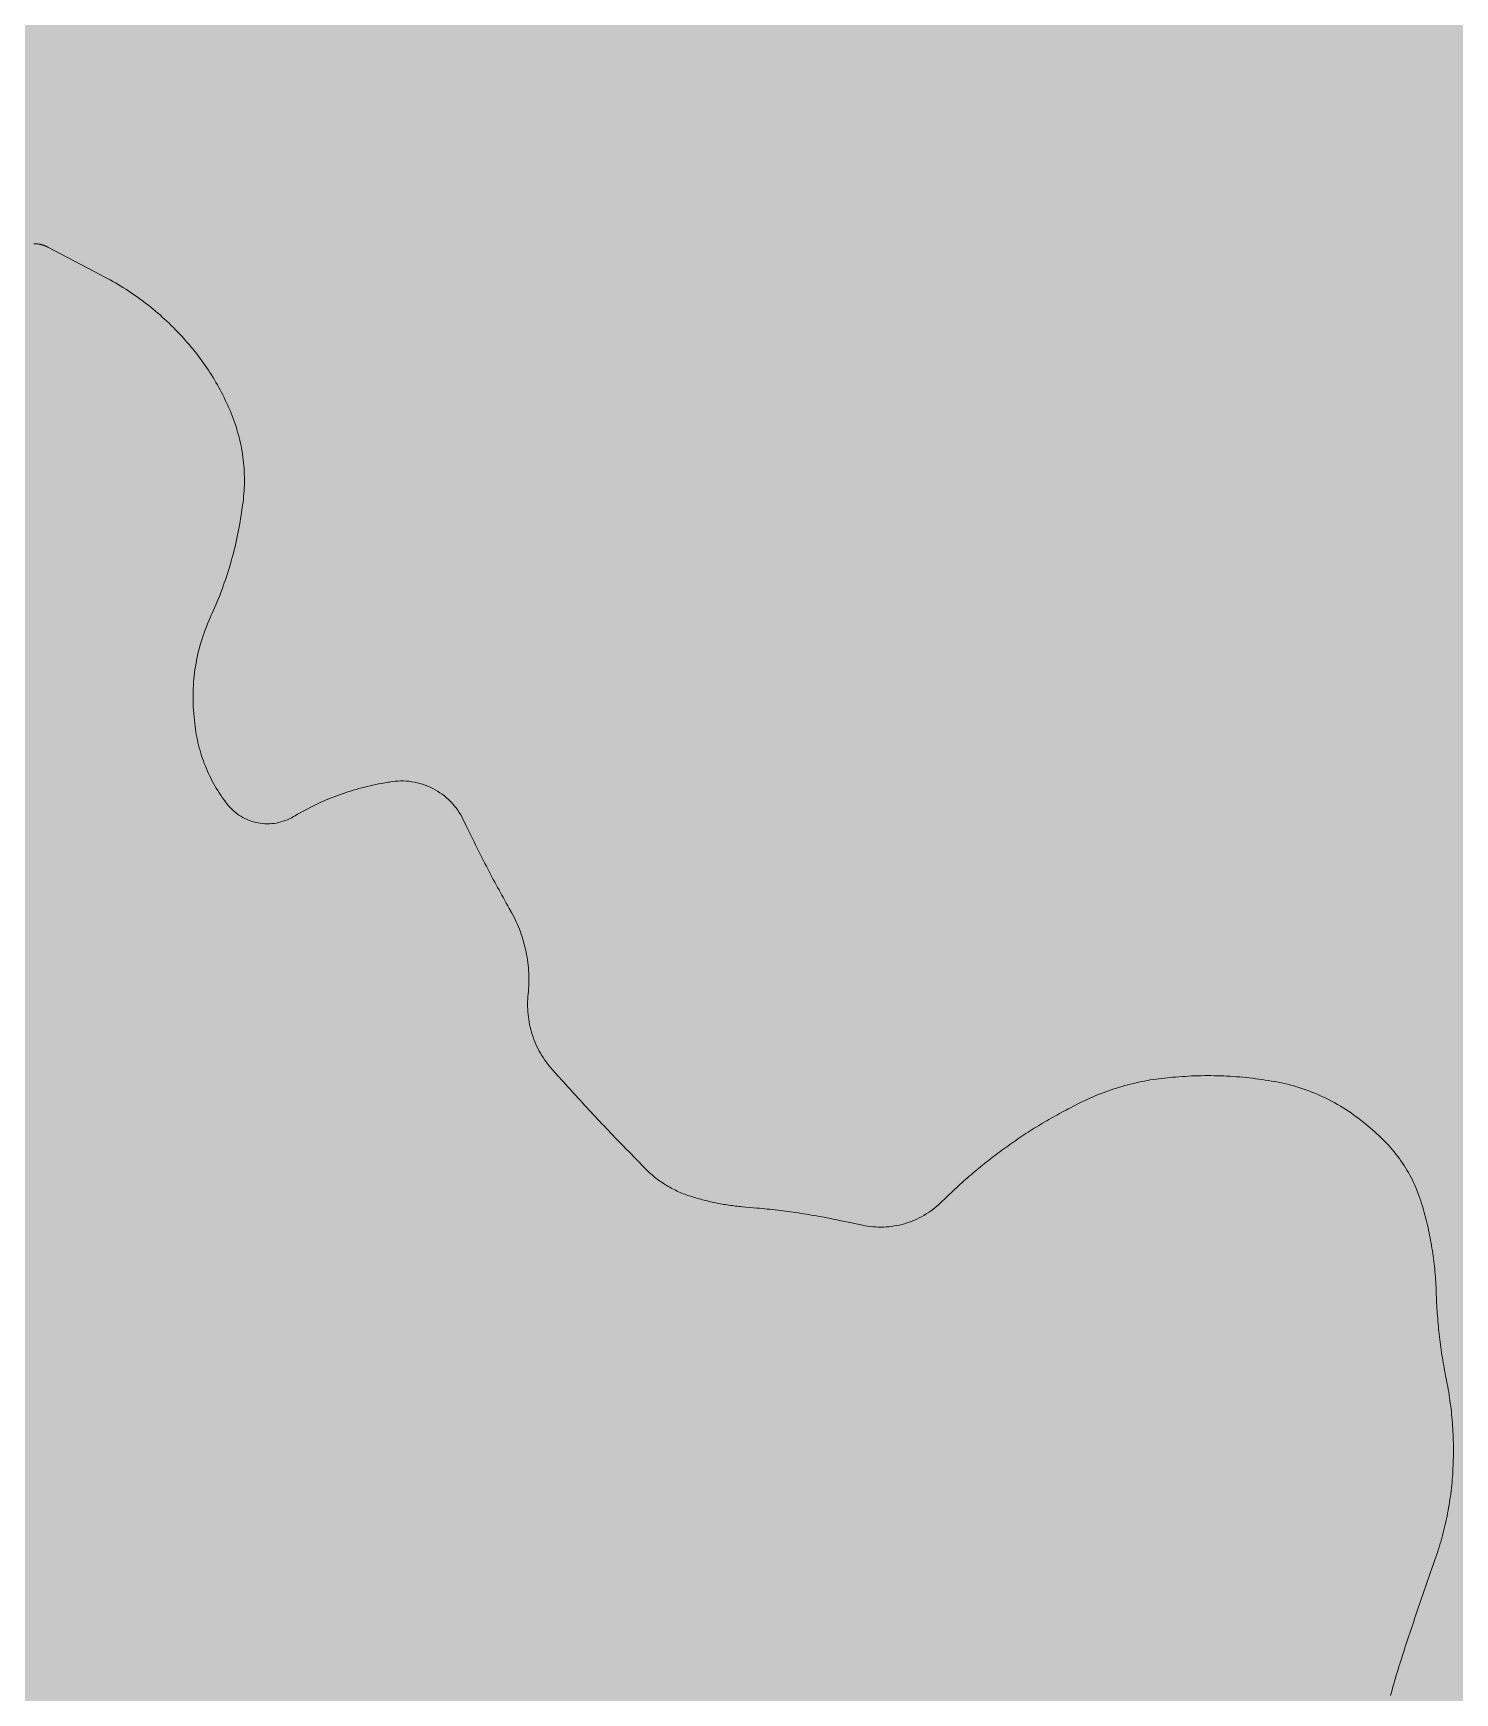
# Model space of a CAD drawing. Header units: metres. Extents: x 68582 to 69192, y 19191 to 19633.
# Drawn here: x 68746.9 to 68792.6, y 19316.4 to 19369.8 of the extents above; entities that cross this region are included whole.
import ezdxf

# ---------------------------------------------------------------- set-up
doc = ezdxf.new("R2010")
doc.units = ezdxf.units.M
doc.layers.get('0').update_dxf_attribs({"lineweight": 15})
doc.layers.add('None', color=7, linetype='Continuous', lineweight=5)

msp = doc.modelspace()

# ---------------------------------------------------------------- hatches: boundary and pattern name
at = {"true_color": 0xd1f0d1, "transparency": 33554687}
msp.add_hatch(color=254, dxfattribs=at).paths.add_polyline_path([(68588.122, 19191.443), (69192.296, 19191.443), (69192.296, 19628.232), (68588.122, 19628.232)], flags=0)
at = {"layer": 'None', "linetype": 'Continuous', "lineweight": 0, "true_color": 0xffffff, "transparency": 33554687}
h = msp.add_hatch(color=7, dxfattribs=at)
h.paths.add_polyline_path([(68799.84, 19386.02), (68789.95, 19386.9), (68781.97, 19386.61), (68773.27, 19384.56), (68766.62, 19381.94), (68748.84, 19370.6), (68746.75, 19366.63), (68746.49, 19363.19), (68746.68, 19359.75), (68746.03, 19354.21), (68745.717, 19353), (68743.653, 19353), (68744.06, 19354.58), (68744.68, 19359.8), (68744.41, 19364.47), (68740.99, 19370.95), (68732.83, 19377.49), (68729.15, 19380.5), (68725.54, 19384.08), (68723.21, 19387.28), (68721.23, 19392.29), (68719.51, 19395.27), (68718.26, 19396.33), (68715.99, 19397.05), (68713.09, 19396.09), (68709.999, 19395.093), (68706, 19393.939), (68706, 19396.061), (68709, 19396.875), (68712.39, 19397.97), (68715.98, 19399.15), (68723.43, 19403.64), (68726.42, 19405.66), (68738.87, 19414.06), (68755.26, 19419.94), (68769.04, 19422.04), (68772.54, 19421.8), (68773.32, 19423.3), (68774.64, 19437.94), (68769.945, 19438.437), (68769.945, 19440.561), (68775.04, 19440.09), (68776.38, 19443.85), (68778.83, 19449.39), (68788.17, 19454.78), (68799.23, 19458.52), (68810.37, 19459.06), (68812.62, 19459.06), (68813.19, 19459.39), (68812.88, 19460.43), (68812.23, 19461.42), (68807.67, 19464.89), (68804.352, 19467.88), (68807.345, 19467.88), (68809.01, 19466.38), (68816.28, 19460.87), (68820.74, 19459.23), (68822.38, 19459.08), (68863.02, 19459.98), (68877.74, 19459.98), (68881.35, 19460.13), (68882.82, 19460.98), (68884.56, 19462.92), (68885.32, 19464.46), (68885.28, 19464.62), (68886.523, 19467.88), (68889.195, 19467.88), (68887.91, 19464.51), (68888.83, 19461.29), (68890.11, 19460.02), (68896, 19455.662), (68896, 19452.573), (68892.13, 19455.44), (68890.38, 19456.4), (68887.85, 19457.18), (68885.39, 19456.76), (68884.03, 19455.4), (68883.66, 19454.19), (68883.71, 19454.1), (68883.28, 19452.99), (68872.46, 19424.51), (68870.39, 19417.14), (68870.324, 19417.017), (68870.474, 19416.931), (68870.06, 19412.46), (68871.13, 19408.51), (68871.83, 19407.09), (68880.85, 19393.85), (68887.33, 19386.26), (68890.4, 19384.17), (68890.2, 19381.49), (68887.83, 19380.47), (68887.07, 19378.35), (68887.07, 19375.09), (68884.83, 19375.09), (68884.73, 19379.14), (68883.91, 19380.24), (68883.22, 19380.45), (68882.08, 19380.41), (68868.03, 19375.262), (68852.77, 19371.1), (68844.22, 19369.71), (68840.87, 19369.2), (68839.58, 19368.49), (68839.45, 19367.4), (68836.83, 19365.887), (68835.04, 19368.32), (68829.92, 19372.32), (68819.958, 19378.79), (68812.33, 19382.242), (68806.83, 19384.09)], flags=0)
h.paths.add_polyline_path([(68775.85, 19423.46), (68776.37, 19421.28), (68790.55, 19418.32), (68795.86, 19416.83), (68807.28, 19413.96), (68831.23, 19411.69), (68853.45, 19410.37), (68856.89, 19410.37), (68860.28, 19410.76), (68863.66, 19412.78), (68866.24, 19416.21), (68870.38, 19426.08), (68880.96, 19453.92), (68879.25, 19457.05), (68877.45, 19457.48), (68863.03, 19457.48), (68821.63, 19456.56), (68810.43, 19456.56), (68799.7, 19456.04), (68789.2, 19452.49), (68780.77, 19447.62), (68777.69, 19440.94)], flags=0)
h.paths.add_polyline_path([(68870.05, 19404.5), (68868.305, 19405.629), (68865.01, 19407.11), (68858.23, 19407.87), (68853.41, 19407.87), (68831.02, 19409.2), (68806.85, 19411.49), (68795.21, 19414.42), (68789.97, 19415.89), (68774.31, 19419.16), (68769.945, 19419.863), (68769.03, 19420.01), (68755.76, 19418), (68739.78, 19412.27), (68727.67, 19404.09), (68724.16, 19400.73), (68722.5, 19396.61), (68723.23, 19392.69), (68724.97, 19388.26), (68727.16, 19385.29), (68730.49, 19381.99), (68734.25, 19378.92), (68741.76, 19372.9), (68745.33, 19372.02), (68747.84, 19372.34), (68765.71, 19383.73), (68772.69, 19386.48), (68781.68, 19388.6), (68790.1, 19389.11), (68799.84, 19388.21), (68805.18, 19386.88), (68812.83, 19384.23), (68820.66, 19380.72), (68826.29, 19377.07), (68835.18, 19371.98), (68842.61, 19371.51), (68849.74, 19372.37), (68867.92, 19377.04), (68876.83, 19380.304), (68882.08, 19382.65), (68882.98, 19385.18), (68882.4, 19387.3), (68875.5, 19397.08)], flags=0)

# ---------------------------------------------------------------- linework, layer by layer
at = {"layer": 'None', "color": 7, "linetype": 'Continuous', "lineweight": 5, "transparency": 33554687}
msp.add_lwpolyline([(68790.533, 19316.328), (68790.558, 19316.421), (68790.583, 19316.515), (68790.608, 19316.608), (68790.634, 19316.701), (68790.661, 19316.795), (68790.687, 19316.888), (68790.715, 19316.981), (68790.743, 19317.073), (68790.771, 19317.166), (68790.8, 19317.258), (68790.829, 19317.351), (68790.86, 19317.447), (68790.89, 19317.54), (68790.913, 19317.612), (68790.935, 19317.681), (68790.966, 19317.775), (68790.996, 19317.869), (68791.027, 19317.963), (68791.058, 19318.056), (68791.089, 19318.15), (68791.12, 19318.244), (68791.15, 19318.336), (68791.181, 19318.43), (68791.213, 19318.524), (68791.244, 19318.618), (68791.275, 19318.71), (68791.306, 19318.804), (68791.338, 19318.897), (68791.37, 19318.991), (68791.401, 19319.083), (68791.433, 19319.177), (68791.464, 19319.271), (68791.496, 19319.363), (68791.528, 19319.456), (68791.56, 19319.55), (68791.592, 19319.643), (68791.624, 19319.735), (68791.656, 19319.829), (68791.689, 19319.922), (68791.721, 19320.016), (68791.753, 19320.108), (68791.786, 19320.201), (68791.818, 19320.295), (68791.85, 19320.386), (68791.883, 19320.48), (68791.925, 19320.595), (68791.961, 19320.696), (68791.992, 19320.784), (68792.021, 19320.87), (68792.049, 19320.957), (68792.077, 19321.044), (68792.104, 19321.131), (68792.13, 19321.218), (68792.155, 19321.306), (68792.18, 19321.393), (68792.204, 19321.481), (68792.227, 19321.57), (68792.249, 19321.658), (68792.271, 19321.747), (68792.291, 19321.835), (68792.311, 19321.924), (68792.331, 19322.013), (68792.349, 19322.102), (68792.367, 19322.192), (68792.383, 19322.281), (68792.399, 19322.371), (68792.415, 19322.461), (68792.429, 19322.551), (68792.443, 19322.641), (68792.455, 19322.731), (68792.468, 19322.822), (68792.479, 19322.912), (68792.489, 19323.003), (68792.499, 19323.093), (68792.508, 19323.184), (68792.516, 19323.275), (68792.523, 19323.366), (68792.53, 19323.456), (68792.535, 19323.545), (68792.54, 19323.639), (68792.544, 19323.73), (68792.548, 19323.821), (68792.55, 19323.912), (68792.552, 19324.003), (68792.554, 19324.095), (68792.554, 19324.186), (68792.554, 19324.271), (68792.553, 19324.363), (68792.552, 19324.454), (68792.55, 19324.545), (68792.547, 19324.636), (68792.543, 19324.728), (68792.538, 19324.819), (68792.533, 19324.91), (68792.527, 19325.001), (68792.521, 19325.092), (68792.513, 19325.183), (68792.505, 19325.274), (68792.497, 19325.364), (68792.487, 19325.455), (68792.477, 19325.546), (68792.466, 19325.636), (68792.454, 19325.727), (68792.442, 19325.817), (68792.429, 19325.908), (68792.415, 19325.998), (68792.401, 19326.088), (68792.385, 19326.178), (68792.37, 19326.268), (68792.353, 19326.357), (68792.335, 19326.449), (68792.33, 19326.475), (68792.303, 19326.61), (68792.286, 19326.697), (68792.271, 19326.78), (68792.255, 19326.863), (68792.24, 19326.946), (68792.226, 19327.03), (68792.212, 19327.113), (68792.198, 19327.196), (68792.185, 19327.28), (68792.172, 19327.363), (68792.16, 19327.447), (68792.148, 19327.531), (68792.137, 19327.615), (68792.126, 19327.698), (68792.115, 19327.782), (68792.105, 19327.866), (68792.095, 19327.95), (68792.086, 19328.034), (68792.077, 19328.118), (68792.069, 19328.202), (68792.061, 19328.286), (68792.054, 19328.371), (68792.047, 19328.455), (68792.04, 19328.539), (68792.034, 19328.624), (68792.028, 19328.708), (68792.023, 19328.792), (68792.018, 19328.877), (68792.013, 19328.961), (68792.009, 19329.046), (68792.006, 19329.13), (68792.003, 19329.214), (68792, 19329.295), (68791.997, 19329.377), (68791.994, 19329.461), (68791.99, 19329.545), (68791.985, 19329.629), (68791.98, 19329.713), (68791.974, 19329.797), (68791.967, 19329.881), (68791.96, 19329.965), (68791.952, 19330.049), (68791.943, 19330.133), (68791.934, 19330.217), (68791.924, 19330.301), (68791.913, 19330.384), (68791.902, 19330.468), (68791.89, 19330.551), (68791.877, 19330.635), (68791.864, 19330.718), (68791.85, 19330.801), (68791.836, 19330.884), (68791.821, 19330.967), (68791.805, 19331.05), (68791.789, 19331.133), (68791.772, 19331.215), (68791.754, 19331.298), (68791.736, 19331.38), (68791.717, 19331.462), (68791.697, 19331.544), (68791.677, 19331.626), (68791.656, 19331.708), (68791.635, 19331.789), (68791.613, 19331.871), (68791.589, 19331.954), (68791.555, 19332.075), (68791.53, 19332.16), (68791.503, 19332.246), (68791.474, 19332.331), (68791.444, 19332.416), (68791.413, 19332.5), (68791.38, 19332.584), (68791.345, 19332.667), (68791.309, 19332.749), (68791.271, 19332.831), (68791.232, 19332.912), (68791.191, 19332.992), (68791.149, 19333.071), (68791.105, 19333.15), (68791.06, 19333.227), (68791.014, 19333.304), (68790.966, 19333.381), (68790.916, 19333.456), (68790.866, 19333.53), (68790.814, 19333.603), (68790.76, 19333.676), (68790.706, 19333.747), (68790.65, 19333.817), (68790.592, 19333.887), (68790.534, 19333.955), (68790.474, 19334.022), (68790.413, 19334.088), (68790.351, 19334.153), (68790.287, 19334.217), (68790.223, 19334.279), (68790.157, 19334.341), (68790.09, 19334.401), (68790.022, 19334.46), (68789.81, 19334.64), (68789.747, 19334.694), (68789.669, 19334.759), (68789.589, 19334.823), (68789.509, 19334.887), (68789.427, 19334.948), (68789.344, 19335.009), (68789.261, 19335.068), (68789.176, 19335.125), (68789.091, 19335.181), (68789.004, 19335.236), (68788.917, 19335.289), (68788.829, 19335.341), (68788.739, 19335.392), (68788.65, 19335.441), (68788.559, 19335.488), (68788.468, 19335.534), (68788.375, 19335.579), (68788.283, 19335.621), (68788.189, 19335.663), (68788.095, 19335.703), (68788, 19335.741), (68787.904, 19335.778), (68787.808, 19335.813), (68787.711, 19335.846), (68787.614, 19335.878), (68787.516, 19335.908), (68787.418, 19335.937), (68787.319, 19335.964), (68787.22, 19335.99), (68787.121, 19336.013), (68787.021, 19336.036), (68786.921, 19336.056), (68786.82, 19336.075), (68786.806, 19336.077), (68786.705, 19336.095), (68786.603, 19336.112), (68786.501, 19336.128), (68786.399, 19336.143), (68786.296, 19336.157), (68786.194, 19336.171), (68786.092, 19336.183), (68785.989, 19336.195), (68785.886, 19336.206), (68785.783, 19336.216), (68785.681, 19336.225), (68785.578, 19336.233), (68785.475, 19336.241), (68785.371, 19336.247), (68785.269, 19336.253), (68785.165, 19336.258), (68785.062, 19336.261), (68784.959, 19336.264), (68784.856, 19336.267), (68784.752, 19336.268), (68784.649, 19336.268), (68784.546, 19336.268), (68784.443, 19336.266), (68784.339, 19336.264), (68784.236, 19336.261), (68784.133, 19336.257), (68784.03, 19336.252), (68783.927, 19336.246), (68783.824, 19336.24), (68783.721, 19336.232), (68783.618, 19336.224), (68783.515, 19336.215), (68783.356, 19336.2), (68783.264, 19336.191), (68783.171, 19336.181), (68783.079, 19336.169), (68782.987, 19336.157), (68782.895, 19336.143), (68782.804, 19336.129), (68782.712, 19336.113), (68782.621, 19336.096), (68782.53, 19336.078), (68782.439, 19336.059), (68782.348, 19336.039), (68782.258, 19336.018), (68782.168, 19335.996), (68782.078, 19335.973), (68781.988, 19335.949), (68781.899, 19335.924), (68781.81, 19335.897), (68781.721, 19335.87), (68781.633, 19335.842), (68781.545, 19335.812), (68781.457, 19335.782), (68781.37, 19335.75), (68781.283, 19335.718), (68781.196, 19335.684), (68781.11, 19335.65), (68781.025, 19335.614), (68780.939, 19335.577), (68780.854, 19335.54), (68780.77, 19335.501), (68780.686, 19335.462), (68780.602, 19335.421), (68780.52, 19335.38), (68780.307, 19335.272), (68780.236, 19335.236), (68780.166, 19335.2), (68780.096, 19335.163), (68780.026, 19335.126), (68779.957, 19335.089), (68779.887, 19335.051), (68779.818, 19335.013), (68779.749, 19334.975), (68779.68, 19334.937), (68779.612, 19334.898), (68779.544, 19334.859), (68779.475, 19334.819), (68779.407, 19334.779), (68779.339, 19334.739), (68779.272, 19334.698), (68779.204, 19334.657), (68779.137, 19334.616), (68779.07, 19334.575), (68779.003, 19334.533), (68778.937, 19334.49), (68778.87, 19334.448), (68778.804, 19334.405), (68778.738, 19334.362), (68778.672, 19334.319), (68778.607, 19334.275), (68778.541, 19334.231), (68778.476, 19334.186), (68778.411, 19334.141), (68778.346, 19334.096), (68778.282, 19334.051), (68778.218, 19334.005), (68778.155, 19333.96), (68778.09, 19333.913), (68778.026, 19333.866), (68777.963, 19333.819), (68777.9, 19333.772), (68777.836, 19333.725), (68777.774, 19333.677), (68777.711, 19333.629), (68777.649, 19333.58), (68777.587, 19333.532), (68777.525, 19333.483), (68777.463, 19333.434), (68777.402, 19333.384), (68777.34, 19333.334), (68777.279, 19333.284), (68777.219, 19333.234), (68777.158, 19333.183), (68777.098, 19333.133), (68777.038, 19333.082), (68776.978, 19333.03), (68776.918, 19332.978), (68776.859, 19332.926), (68776.8, 19332.874), (68776.741, 19332.822), (68776.682, 19332.769), (68776.624, 19332.716), (68776.566, 19332.663), (68776.508, 19332.609), (68776.45, 19332.555), (68776.393, 19332.501), (68776.335, 19332.447), (68776.278, 19332.392), (68776.223, 19332.339), (68776.065, 19332.185), (68776.003, 19332.127), (68775.939, 19332.07), (68775.874, 19332.015), (68775.807, 19331.963), (68775.738, 19331.912), (68775.668, 19331.864), (68775.596, 19331.818), (68775.523, 19331.774), (68775.449, 19331.732), (68775.373, 19331.693), (68775.296, 19331.656), (68775.218, 19331.621), (68775.139, 19331.588), (68775.059, 19331.559), (68774.979, 19331.531), (68774.897, 19331.506), (68774.815, 19331.484), (68774.732, 19331.464), (68774.648, 19331.446), (68774.564, 19331.432), (68774.48, 19331.419), (68774.395, 19331.41), (68774.31, 19331.403), (68774.225, 19331.398), (68774.14, 19331.396), (68774.054, 19331.397), (68773.969, 19331.401), (68773.884, 19331.406), (68773.799, 19331.415), (68773.715, 19331.426), (68773.631, 19331.44), (68773.547, 19331.456), (68773.245, 19331.52), (68772.806, 19331.612), (68772.725, 19331.63), (68772.643, 19331.646), (68772.56, 19331.663), (68772.478, 19331.679), (68772.395, 19331.695), (68772.313, 19331.711), (68772.23, 19331.726), (68772.148, 19331.741), (68772.065, 19331.756), (68771.982, 19331.77), (68771.899, 19331.784), (68771.816, 19331.798), (68771.733, 19331.812), (68771.651, 19331.825), (68771.568, 19331.838), (68771.484, 19331.851), (68771.401, 19331.863), (68771.318, 19331.875), (68771.235, 19331.886), (68771.152, 19331.898), (68771.069, 19331.909), (68770.985, 19331.92), (68770.902, 19331.93), (68770.818, 19331.94), (68770.735, 19331.95), (68770.652, 19331.959), (68770.568, 19331.969), (68770.484, 19331.977), (68770.401, 19331.986), (68770.317, 19331.994), (68770.234, 19332.002), (68770.15, 19332.01), (68769.679, 19332.052), (68769.625, 19332.057), (68769.571, 19332.063), (68769.517, 19332.068), (68769.463, 19332.074), (68769.409, 19332.081), (68769.355, 19332.088), (68769.301, 19332.095), (68769.248, 19332.103), (68769.194, 19332.111), (68769.14, 19332.12), (68769.087, 19332.128), (68769.033, 19332.138), (68768.98, 19332.147), (68768.926, 19332.157), (68768.873, 19332.167), (68768.82, 19332.178), (68768.766, 19332.189), (68768.713, 19332.201), (68768.66, 19332.213), (68768.607, 19332.225), (68768.555, 19332.237), (68768.502, 19332.25), (68768.449, 19332.264), (68768.396, 19332.277), (68768.344, 19332.291), (68768.292, 19332.306), (68768.239, 19332.321), (68768.187, 19332.336), (68768.135, 19332.351), (68768.083, 19332.367), (68768.031, 19332.383), (68767.98, 19332.4), (68767.929, 19332.417), (68767.879, 19332.435), (68767.828, 19332.453), (68767.779, 19332.472), (68767.729, 19332.492), (68767.68, 19332.513), (68767.631, 19332.534), (68767.582, 19332.557), (68767.534, 19332.58), (68767.486, 19332.603), (68767.438, 19332.628), (68767.391, 19332.653), (68767.344, 19332.678), (68767.297, 19332.705), (68767.251, 19332.732), (68767.206, 19332.76), (68767.161, 19332.789), (68767.116, 19332.818), (68767.072, 19332.848), (68767.028, 19332.879), (68766.984, 19332.91), (68766.941, 19332.942), (68766.899, 19332.974), (68766.857, 19333.008), (68766.816, 19333.041), (68766.775, 19333.076), (68766.734, 19333.111), (68766.694, 19333.147), (68766.655, 19333.183), (68766.616, 19333.22), (68766.578, 19333.257), (68766.541, 19333.295), (68766.015, 19333.835), (68765.936, 19333.915), (68765.865, 19333.988), (68765.795, 19334.061), (68765.724, 19334.135), (68765.654, 19334.207), (68765.583, 19334.281), (68765.513, 19334.354), (68765.442, 19334.428), (68765.373, 19334.501), (68765.302, 19334.575), (68765.233, 19334.649), (68765.163, 19334.723), (68765.093, 19334.796), (68765.023, 19334.871), (68764.954, 19334.945), (68764.884, 19335.019), (68764.815, 19335.093), (68764.746, 19335.168), (68764.677, 19335.242), (68764.608, 19335.317), (68764.539, 19335.391), (68764.47, 19335.466), (68764.402, 19335.541), (68764.332, 19335.616), (68764.264, 19335.691), (68764.196, 19335.766), (68764.128, 19335.841), (68764.059, 19335.917), (68763.991, 19335.992), (68763.923, 19336.068), (68763.855, 19336.143), (68763.795, 19336.211), (68763.76, 19336.25), (68763.576, 19336.455), (68763.522, 19336.517), (68763.469, 19336.581), (68763.418, 19336.646), (68763.369, 19336.712), (68763.322, 19336.78), (68763.276, 19336.848), (68763.232, 19336.918), (68763.19, 19336.989), (68763.15, 19337.061), (68763.112, 19337.135), (68763.075, 19337.209), (68763.041, 19337.284), (68763.009, 19337.36), (68762.978, 19337.436), (68762.95, 19337.514), (68762.924, 19337.592), (68762.899, 19337.671), (68762.877, 19337.75), (68762.857, 19337.83), (68762.839, 19337.911), (68762.823, 19337.992), (68762.809, 19338.073), (68762.798, 19338.155), (68762.788, 19338.237), (68762.781, 19338.319), (68762.776, 19338.401), (68762.773, 19338.484), (68762.772, 19338.565), (68762.773, 19338.647), (68762.777, 19338.73), (68762.782, 19338.812), (68762.79, 19338.895), (68762.798, 19338.98), (68762.805, 19339.065), (68762.81, 19339.15), (68762.813, 19339.235), (68762.815, 19339.32), (68762.815, 19339.402), (68762.814, 19339.487), (68762.81, 19339.572), (68762.806, 19339.657), (68762.799, 19339.741), (68762.791, 19339.826), (68762.781, 19339.91), (68762.77, 19339.994), (68762.757, 19340.078), (68762.743, 19340.162), (68762.726, 19340.245), (68762.709, 19340.328), (68762.689, 19340.411), (68762.668, 19340.493), (68762.646, 19340.575), (68762.622, 19340.657), (68762.596, 19340.737), (68762.569, 19340.818), (68762.54, 19340.898), (68762.51, 19340.977), (68762.478, 19341.056), (68762.445, 19341.134), (68762.41, 19341.211), (68762.373, 19341.288), (68762.336, 19341.364), (68762.296, 19341.439), (68762.255, 19341.514), (68762.185, 19341.64), (68762.133, 19341.732), (68762.086, 19341.816), (68762.039, 19341.901), (68761.993, 19341.986), (68761.946, 19342.07), (68761.9, 19342.156), (68761.854, 19342.24), (68761.808, 19342.325), (68761.762, 19342.411), (68761.717, 19342.496), (68761.671, 19342.581), (68761.626, 19342.666), (68761.581, 19342.752), (68761.536, 19342.837), (68761.491, 19342.923), (68761.447, 19343.009), (68761.402, 19343.095), (68761.358, 19343.181), (68761.314, 19343.266), (68761.27, 19343.353), (68761.226, 19343.439), (68761.183, 19343.525), (68761.139, 19343.612), (68761.096, 19343.698), (68761.053, 19343.784), (68761.01, 19343.871), (68760.967, 19343.958), (68760.925, 19344.045), (68760.882, 19344.131), (68760.84, 19344.218), (68760.798, 19344.305), (68760.761, 19344.384), (68760.705, 19344.5), (68760.665, 19344.579), (68760.621, 19344.658), (68760.575, 19344.734), (68760.525, 19344.808), (68760.472, 19344.881), (68760.416, 19344.951), (68760.358, 19345.018), (68760.297, 19345.084), (68760.233, 19345.147), (68760.167, 19345.207), (68760.098, 19345.264), (68760.027, 19345.319), (68759.954, 19345.37), (68759.879, 19345.419), (68759.802, 19345.464), (68759.723, 19345.507), (68759.643, 19345.546), (68759.56, 19345.582), (68759.477, 19345.614), (68759.392, 19345.643), (68759.307, 19345.669), (68759.22, 19345.691), (68759.132, 19345.709), (68759.044, 19345.724), (68758.955, 19345.736), (68758.866, 19345.743), (68758.777, 19345.747), (68758.687, 19345.748), (68758.598, 19345.745), (68758.509, 19345.738), (68758.42, 19345.727), (68758.331, 19345.713), (68758.285, 19345.705), (68758.073, 19345.667), (68757.981, 19345.65), (68757.89, 19345.632), (68757.798, 19345.613), (68757.707, 19345.593), (68757.617, 19345.571), (68757.526, 19345.549), (68757.436, 19345.526), (68757.346, 19345.502), (68757.256, 19345.477), (68757.167, 19345.451), (68757.078, 19345.424), (68756.989, 19345.395), (68756.9, 19345.366), (68756.812, 19345.336), (68756.724, 19345.305), (68756.637, 19345.273), (68756.55, 19345.24), (68756.463, 19345.206), (68756.377, 19345.171), (68756.291, 19345.135), (68756.205, 19345.098), (68756.12, 19345.06), (68756.035, 19345.021), (68755.951, 19344.981), (68755.867, 19344.941), (68755.784, 19344.899), (68755.701, 19344.856), (68755.619, 19344.813), (68755.537, 19344.768), (68755.456, 19344.723), (68755.375, 19344.677), (68755.295, 19344.63), (68755.247, 19344.601), (68755.182, 19344.565), (68755.116, 19344.531), (68755.048, 19344.501), (68754.979, 19344.473), (68754.909, 19344.449), (68754.838, 19344.428), (68754.766, 19344.41), (68754.693, 19344.395), (68754.619, 19344.384), (68754.545, 19344.376), (68754.471, 19344.372), (68754.397, 19344.37), (68754.323, 19344.373), (68754.249, 19344.378), (68754.175, 19344.387), (68754.102, 19344.399), (68754.029, 19344.414), (68753.957, 19344.433), (68753.886, 19344.455), (68753.817, 19344.48), (68753.748, 19344.508), (68753.68, 19344.54), (68753.615, 19344.574), (68753.55, 19344.611), (68753.488, 19344.651), (68753.427, 19344.694), (68753.369, 19344.74), (68753.312, 19344.788), (68753.258, 19344.839), (68753.206, 19344.892), (68753.157, 19344.948), (68753.11, 19345.005), (68753.056, 19345.076), (68753.004, 19345.147), (68752.952, 19345.219), (68752.903, 19345.292), (68752.854, 19345.366), (68752.807, 19345.44), (68752.761, 19345.516), (68752.716, 19345.592), (68752.673, 19345.669), (68752.631, 19345.746), (68752.59, 19345.825), (68752.551, 19345.904), (68752.513, 19345.984), (68752.476, 19346.064), (68752.441, 19346.145), (68752.408, 19346.227), (68752.375, 19346.309), (68752.345, 19346.392), (68752.315, 19346.475), (68752.287, 19346.559), (68752.261, 19346.643), (68752.236, 19346.728), (68752.212, 19346.813), (68752.19, 19346.898), (68752.17, 19346.984), (68752.151, 19347.07), (68752.133, 19347.157), (68752.117, 19347.244), (68752.102, 19347.331), (68752.089, 19347.418), (68752.078, 19347.506), (68752.068, 19347.592), (68752.045, 19347.81), (68752.035, 19347.913), (68752.027, 19348.014), (68752.02, 19348.116), (68752.016, 19348.218), (68752.013, 19348.32), (68752.011, 19348.422), (68752.012, 19348.52), (68752.013, 19348.622), (68752.017, 19348.724), (68752.022, 19348.826), (68752.029, 19348.927), (68752.038, 19349.029), (68752.049, 19349.13), (68752.061, 19349.231), (68752.074, 19349.332), (68752.09, 19349.433), (68752.107, 19349.533), (68752.126, 19349.634), (68752.146, 19349.733), (68752.168, 19349.833), (68752.192, 19349.932), (68752.217, 19350.031), (68752.244, 19350.129), (68752.273, 19350.227), (68752.303, 19350.324), (68752.335, 19350.421), (68752.368, 19350.517), (68752.403, 19350.613), (68752.44, 19350.708), (68752.478, 19350.802), (68752.518, 19350.896), (68752.559, 19350.99), (68752.6, 19351.08), (68752.619, 19351.121), (68752.663, 19351.221), (68752.706, 19351.319), (68752.748, 19351.417), (68752.789, 19351.516), (68752.83, 19351.615), (68752.869, 19351.714), (68752.907, 19351.814), (68752.945, 19351.914), (68752.982, 19352.015), (68753.018, 19352.116), (68753.052, 19352.217), (68753.087, 19352.318), (68753.12, 19352.42), (68753.152, 19352.522), (68753.183, 19352.624), (68753.214, 19352.727), (68753.243, 19352.829), (68753.272, 19352.932), (68753.299, 19353.036), (68753.326, 19353.139), (68753.352, 19353.243), (68753.377, 19353.347), (68753.401, 19353.451), (68753.424, 19353.556), (68753.446, 19353.66), (68753.468, 19353.765), (68753.488, 19353.87), (68753.507, 19353.975), (68753.526, 19354.081), (68753.543, 19354.186), (68753.56, 19354.292), (68753.575, 19354.395), (68753.607, 19354.62), (68753.62, 19354.712), (68753.631, 19354.803), (68753.64, 19354.894), (68753.648, 19354.985), (68753.654, 19355.076), (68753.659, 19355.167), (68753.662, 19355.258), (68753.664, 19355.349), (68753.665, 19355.438), (68753.664, 19355.529), (68753.661, 19355.621), (68753.657, 19355.712), (68753.652, 19355.803), (68753.645, 19355.894), (68753.636, 19355.985), (68753.626, 19356.076), (68753.615, 19356.166), (68753.602, 19356.257), (68753.588, 19356.347), (68753.572, 19356.437), (68753.555, 19356.527), (68753.536, 19356.616), (68753.516, 19356.705), (68753.494, 19356.794), (68753.471, 19356.882), (68753.447, 19356.97), (68753.421, 19357.058), (68753.394, 19357.145), (68753.365, 19357.232), (68753.335, 19357.318), (68753.303, 19357.404), (68753.27, 19357.49), (68753.236, 19357.574), (68753.201, 19357.66), (68753.164, 19357.745), (68753.127, 19357.829), (68753.089, 19357.913), (68753.049, 19357.997), (68753.009, 19358.08), (68752.968, 19358.163), (68752.926, 19358.245), (68752.883, 19358.327), (68752.839, 19358.408), (68752.794, 19358.489), (68752.748, 19358.569), (68752.701, 19358.649), (68752.654, 19358.728), (68752.605, 19358.807), (68752.556, 19358.885), (68752.505, 19358.962), (68752.454, 19359.039), (68752.402, 19359.115), (68752.349, 19359.191), (68752.295, 19359.266), (68752.241, 19359.341), (68752.185, 19359.415), (68752.129, 19359.488), (68752.072, 19359.561), (68752.014, 19359.633), (68751.955, 19359.704), (68751.896, 19359.775), (68751.835, 19359.845), (68751.774, 19359.914), (68751.711, 19359.983), (68751.65, 19360.05), (68751.584, 19360.121), (68751.517, 19360.192), (68751.449, 19360.263), (68751.38, 19360.333), (68751.31, 19360.402), (68751.24, 19360.47), (68751.169, 19360.538), (68751.097, 19360.605), (68751.024, 19360.671), (68750.951, 19360.736), (68750.877, 19360.8), (68750.802, 19360.864), (68750.727, 19360.927), (68750.651, 19360.989), (68750.574, 19361.05), (68750.497, 19361.11), (68750.419, 19361.17), (68750.34, 19361.228), (68750.261, 19361.286), (68750.181, 19361.343), (68750.1, 19361.399), (68750.019, 19361.454), (68749.937, 19361.509), (68749.855, 19361.562), (68749.772, 19361.614), (68749.689, 19361.666), (68749.605, 19361.717), (68749.52, 19361.767), (68749.435, 19361.815), (68749.349, 19361.863), (68749.263, 19361.91), (68749.176, 19361.957), (68748.855, 19362.125), (68747.343, 19362.918), (68747.33, 19362.925), (68747.316, 19362.932), (68747.303, 19362.938), (68747.29, 19362.944), (68747.276, 19362.95), (68747.263, 19362.956), (68747.249, 19362.961), (68747.235, 19362.967), (68747.222, 19362.972), (68747.208, 19362.977), (68747.194, 19362.981), (68747.18, 19362.986), (68747.166, 19362.99), (68747.152, 19362.994), (68747.137, 19362.998), (68747.123, 19363.002), (68747.109, 19363.005), (68747.094, 19363.008), (68747.08, 19363.011), (68747.066, 19363.014), (68747.051, 19363.017), (68747.037, 19363.019), (68747.022, 19363.021), (68747.007, 19363.023), (68746.993, 19363.024), (68746.978, 19363.026), (68746.963, 19363.027), (68746.949, 19363.028), (68746.934, 19363.029), (68746.919, 19363.029), (68746.905, 19363.03), (68746.89, 19363.03)], dxfattribs=at)

doc.saveas('drawing.dxf')
